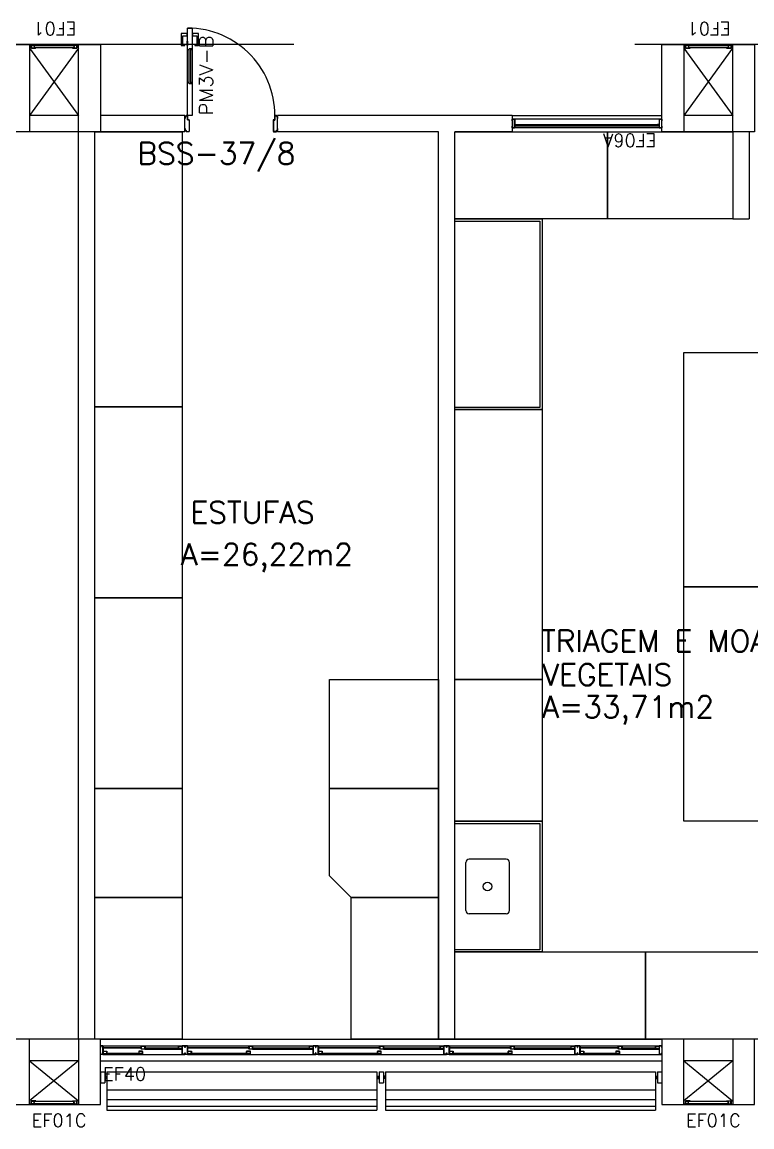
# Model space of a CAD drawing. Header units: millimetres. Extents: x 2046 to 2564, y 885 to 1120.
# Drawn here: x 2332.19 to 2338.89, y 921.45 to 931.58 of the extents above; entities that cross this region are included whole.
import ezdxf

# ---------------------------------------------------------------- set-up
doc = ezdxf.new("R2010")
doc.units = ezdxf.units.MM
doc.header["$LTSCALE"] = 10
doc.linetypes.add('HIDDEN', pattern=[0.375, 0.25, -0.125])
for name, color, linetype in [('AR-ALV', 2, 'Continuous'), ('AR-BANCADAS', 1, 'Continuous'), ('AR-BRISES', 2, 'Continuous'), ('AR-ESQ', 1, 'Continuous'), ('AR-ESTC', 3, 'Continuous'), ('AR-PEITORIL', 1, 'Continuous'), ('AR-PORTA', 1, 'Continuous'), ('AR-PROJ', 1, 'HIDDEN'), ('AR-SHAFT', 1, 'Continuous'), ('BC- VISTA', 1, 'Continuous'), ('BC-CUBA', 1, 'Continuous'), ('BR-LINHAS', 1, 'Continuous'), ('BR-MONTANTE', 242, 'Continuous'), ('BR-PAINEL', 1, 'Continuous'), ('BR-SUPORTE', 1, 'Continuous'), ('coz1', 1, 'Continuous'), ('DT-ESQ-CHAPA DOBRADA-V', 2, 'Continuous'), ('DT-ESQ-MARCO-V', 1, 'Continuous'), ('DT-ESQ-PERFIL CADEIRA-C', 2, 'Continuous'), ('DT-ESQ-PERFIL CADEIRA-V', 1, 'Continuous'), ('DT-ESQ-PERFIL U-C', 2, 'Continuous'), ('DT-ESQ-PERFIL U-V', 1, 'Continuous'), ('DT-ESQ-VENEZIANA-C', 1, 'Continuous'), ('DT-ESQ-VENEZIANA-V', 1, 'Continuous'), ('DT-ESQ-VIDRO-C', 2, 'Continuous'), ('DT-TXTESQ', 2, 'Continuous'), ('DT-TXTMOD', 1, 'Continuous'), ('ENDEREÇO', 2, 'Continuous'), ('maçaneta', 1, 'Continuous'), ('mov', 1, 'Continuous'), ('PM-PERFIL U-C', 2, 'Continuous'), ('PM-TXT', 2, 'Continuous'), ('PM-VIDRO', 2, 'Continuous'), ('pm1', 2, 'Continuous'), ('pm2', 1, 'Continuous'), ('TEXTO', 2, 'Continuous'), ('Área', 2, 'Continuous')]:
    doc.layers.add(name, color=color, linetype=linetype)
doc.styles.add('S10', font='simplex.shx', dxfattribs={"height": 0.1})
doc.styles.add('S12', font='simplex.shx', dxfattribs={"width": 1.1, "height": 0.12})
doc.styles.add('UNB-100', font='simplex.shx', dxfattribs={"height": 0.2})
doc.styles.add('UNB1-100', font='simplex.shx', dxfattribs={"height": 0.2})

# ---------------------------------------------------------------- blocks, each defined once
blk = doc.blocks.new('EF40-P')
at = {"layer": 'DT-ESQ-CHAPA DOBRADA-V', "ltscale": 0.1}
for p, q in [((0.025, -0.077), (0.374, -0.077)), ((0.025, -0.08), (0.374, -0.08)), ((0.8, -0.077), (1.361, -0.077)), ((0.8, -0.08), (1.361, -0.08)), ((2, -0.077), (2.561, -0.077)), ((2, -0.08), (2.561, -0.08)), ((3.2, -0.077), (3.761, -0.077)), ((3.2, -0.08), (3.761, -0.08)), ((4.4, -0.077), (4.749, -0.077)), ((4.4, -0.08), (4.749, -0.08))]:
    blk.add_line(p, q, dxfattribs=at)
at = {"layer": 'DT-ESQ-PERFIL CADEIRA-C', "ltscale": 0.1}
for p, q in [((0.376, -0.088), (0.422, -0.088)), ((0.75, -0.088), (0.702, -0.088)), ((1.363, -0.088), (1.41, -0.088)), ((1.95, -0.088), (1.901, -0.088)), ((2.563, -0.088), (2.61, -0.088)), ((3.15, -0.088), (3.101, -0.088)), ((3.763, -0.088), (3.81, -0.088)), ((4.35, -0.088), (4.301, -0.088)), ((4.751, -0.088), (4.797, -0.088)), ((5.125, -0.088), (5.076, -0.088)), ((0.025, -0.134), (0.073, -0.134)), ((0.385, -0.134), (0.339, -0.134)), ((0.8, -0.134), (0.848, -0.134)), ((1.373, -0.134), (1.326, -0.134)), ((2, -0.134), (2.048, -0.134)), ((2.573, -0.134), (2.526, -0.134)), ((3.2, -0.134), (3.248, -0.134)), ((3.773, -0.134), (3.726, -0.134)), ((4.4, -0.134), (4.448, -0.134)), ((4.76, -0.134), (4.714, -0.134))]:
    blk.add_line(p, q, dxfattribs=at)
for points in [[(0.422, -0.087, -1), (0.422, -0.09), (0.376, -0.09, -0.414214), (0.374, -0.088), (0.374, -0.067, -0.414214), (0.376, -0.065), (0.407, -0.065, -0.414214), (0.409, -0.067), (0.409, -0.087)], [(0.409, -0.088, -0.198913), (0.408, -0.088, -0.198913), (0.407, -0.087), (0.407, -0.067, 0.414214), (0.407, -0.067), (0.376, -0.067, 0.414214), (0.375, -0.067), (0.375, -0.088, 0.414214), (0.376, -0.088)], [(0.702, -0.09), (0.75, -0.09), (0.75, -0.088), (0.715, -0.088, 0.198912), (0.716, -0.088, 0.198913), (0.716, -0.087), (0.716, -0.067, -0.414214), (0.717, -0.067), (0.75, -0.067), (0.75, -0.065), (0.716, -0.065, 0.414214), (0.715, -0.067), (0.715, -0.078), (0.715, -0.08), (0.715, -0.087), (0.702, -0.087, 1)], [(1.41, -0.087, -1), (1.41, -0.09), (1.363, -0.09, -0.414214), (1.361, -0.088), (1.361, -0.067, -0.414214), (1.363, -0.065), (1.395, -0.065, -0.414214), (1.396, -0.067), (1.396, -0.087)], [(1.396, -0.088, -0.198913), (1.395, -0.088, -0.198913), (1.395, -0.087), (1.395, -0.067, 0.414214), (1.394, -0.067), (1.363, -0.067, 0.414214), (1.363, -0.067), (1.363, -0.088, 0.414214), (1.363, -0.088)], [(1.901, -0.09), (1.95, -0.09), (1.95, -0.088), (1.915, -0.088, 0.198912), (1.916, -0.088, 0.198913), (1.916, -0.087), (1.916, -0.067, -0.414214), (1.917, -0.067), (1.95, -0.067), (1.95, -0.065), (1.916, -0.065, 0.414214), (1.915, -0.067), (1.915, -0.078), (1.915, -0.08), (1.915, -0.087), (1.901, -0.087, 1)], [(2.61, -0.087, -1), (2.61, -0.09), (2.563, -0.09, -0.414214), (2.561, -0.088), (2.561, -0.067, -0.414214), (2.563, -0.065), (2.595, -0.065, -0.414214), (2.596, -0.067), (2.596, -0.087)], [(2.596, -0.088, -0.198913), (2.595, -0.088, -0.198913), (2.595, -0.087), (2.595, -0.067, 0.414214), (2.594, -0.067), (2.563, -0.067, 0.414214), (2.563, -0.067), (2.563, -0.088, 0.414214), (2.563, -0.088)], [(3.101, -0.09), (3.15, -0.09), (3.15, -0.088), (3.115, -0.088, 0.198912), (3.116, -0.088, 0.198913), (3.116, -0.087), (3.116, -0.067, -0.414214), (3.117, -0.067), (3.15, -0.067), (3.15, -0.065), (3.116, -0.065, 0.414214), (3.115, -0.067), (3.115, -0.078), (3.115, -0.08), (3.115, -0.087), (3.101, -0.087, 1)], [(3.81, -0.087, -1), (3.81, -0.09), (3.763, -0.09, -0.414214), (3.761, -0.088), (3.761, -0.067, -0.414214), (3.763, -0.065), (3.795, -0.065, -0.414214), (3.796, -0.067), (3.796, -0.087)], [(3.796, -0.088, -0.198913), (3.795, -0.088, -0.198913), (3.795, -0.087), (3.795, -0.067, 0.414214), (3.794, -0.067), (3.763, -0.067, 0.414214), (3.763, -0.067), (3.763, -0.088, 0.414214), (3.763, -0.088)], [(4.301, -0.09), (4.35, -0.09), (4.35, -0.088), (4.315, -0.088, 0.198912), (4.316, -0.088, 0.198913), (4.316, -0.087), (4.316, -0.067, -0.414214), (4.317, -0.067), (4.35, -0.067), (4.35, -0.065), (4.316, -0.065, 0.414214), (4.315, -0.067), (4.315, -0.078), (4.315, -0.08), (4.315, -0.087), (4.301, -0.087, 1)], [(4.797, -0.087, -1), (4.797, -0.09), (4.751, -0.09, -0.414214), (4.749, -0.088), (4.749, -0.067, -0.414214), (4.751, -0.065), (4.782, -0.065, -0.414214), (4.784, -0.067), (4.784, -0.087)], [(4.784, -0.088, -0.198913), (4.783, -0.088, -0.198913), (4.782, -0.087), (4.782, -0.067, 0.414214), (4.782, -0.067), (4.751, -0.067, 0.414214), (4.75, -0.067), (4.75, -0.088, 0.414214), (4.751, -0.088)], [(5.076, -0.09), (5.125, -0.09), (5.125, -0.088), (5.09, -0.088, 0.198912), (5.091, -0.088, 0.198913), (5.091, -0.087), (5.091, -0.067, -0.414214), (5.092, -0.067), (5.125, -0.067), (5.125, -0.065), (5.091, -0.065, 0.414214), (5.09, -0.067), (5.09, -0.078), (5.09, -0.08), (5.09, -0.087), (5.076, -0.087, 1)], [(0.073, -0.135), (0.025, -0.135), (0.025, -0.134), (0.06, -0.134, -0.198912), (0.059, -0.133, -0.198913), (0.058, -0.132), (0.058, -0.112, 0.414214), (0.058, -0.112), (0.025, -0.112), (0.025, -0.11), (0.058, -0.11, -0.414214), (0.06, -0.112), (0.06, -0.124), (0.06, -0.125), (0.06, -0.132), (0.073, -0.132, -1)], [(0.339, -0.132, 1), (0.339, -0.135), (0.385, -0.135, 0.414214), (0.387, -0.133), (0.387, -0.112, 0.414214), (0.385, -0.11), (0.354, -0.11, 0.414214), (0.352, -0.112), (0.352, -0.132)], [(0.352, -0.134, 0.198913), (0.354, -0.133, 0.198913), (0.354, -0.132), (0.354, -0.112, -0.414214), (0.354, -0.112), (0.385, -0.112, -0.414214), (0.386, -0.112), (0.386, -0.133, -0.414214), (0.385, -0.134)], [(0.848, -0.135), (0.8, -0.135), (0.8, -0.134), (0.835, -0.134, -0.198912), (0.834, -0.133, -0.198913), (0.833, -0.132), (0.833, -0.112, 0.414214), (0.833, -0.112), (0.8, -0.112), (0.8, -0.11), (0.833, -0.11, -0.414214), (0.835, -0.112), (0.835, -0.124), (0.835, -0.125), (0.835, -0.132), (0.848, -0.132, -1)], [(1.326, -0.132, 1), (1.326, -0.135), (1.373, -0.135, 0.414214), (1.375, -0.133), (1.375, -0.112, 0.414214), (1.373, -0.11), (1.341, -0.11, 0.414214), (1.34, -0.112), (1.34, -0.132)], [(1.34, -0.134, 0.198913), (1.341, -0.133, 0.198913), (1.341, -0.132), (1.341, -0.112, -0.414214), (1.342, -0.112), (1.373, -0.112, -0.414214), (1.373, -0.112), (1.373, -0.133, -0.414214), (1.373, -0.134)], [(2.048, -0.135), (2, -0.135), (2, -0.134), (2.035, -0.134, -0.198912), (2.034, -0.133, -0.198913), (2.033, -0.132), (2.033, -0.112, 0.414214), (2.033, -0.112), (2, -0.112), (2, -0.11), (2.033, -0.11, -0.414214), (2.035, -0.112), (2.035, -0.124), (2.035, -0.125), (2.035, -0.132), (2.048, -0.132, -1)], [(2.526, -0.132, 1), (2.526, -0.135), (2.573, -0.135, 0.414214), (2.575, -0.133), (2.575, -0.112, 0.414214), (2.573, -0.11), (2.541, -0.11, 0.414214), (2.54, -0.112), (2.54, -0.132)], [(2.54, -0.134, 0.198913), (2.541, -0.133, 0.198913), (2.541, -0.132), (2.541, -0.112, -0.414214), (2.542, -0.112), (2.573, -0.112, -0.414214), (2.573, -0.112), (2.573, -0.133, -0.414214), (2.573, -0.134)], [(3.248, -0.135), (3.2, -0.135), (3.2, -0.134), (3.235, -0.134, -0.198912), (3.234, -0.133, -0.198913), (3.233, -0.132), (3.233, -0.112, 0.414214), (3.233, -0.112), (3.2, -0.112), (3.2, -0.11), (3.233, -0.11, -0.414214), (3.235, -0.112), (3.235, -0.124), (3.235, -0.125), (3.235, -0.132), (3.248, -0.132, -1)], [(3.726, -0.132, 1), (3.726, -0.135), (3.773, -0.135, 0.414214), (3.775, -0.133), (3.775, -0.112, 0.414214), (3.773, -0.11), (3.741, -0.11, 0.414214), (3.74, -0.112), (3.74, -0.132)], [(3.74, -0.134, 0.198913), (3.741, -0.133, 0.198913), (3.741, -0.132), (3.741, -0.112, -0.414214), (3.742, -0.112), (3.773, -0.112, -0.414214), (3.773, -0.112), (3.773, -0.133, -0.414214), (3.773, -0.134)], [(4.448, -0.135), (4.4, -0.135), (4.4, -0.134), (4.435, -0.134, -0.198912), (4.434, -0.133, -0.198913), (4.433, -0.132), (4.433, -0.112, 0.414214), (4.433, -0.112), (4.4, -0.112), (4.4, -0.11), (4.433, -0.11, -0.414214), (4.435, -0.112), (4.435, -0.124), (4.435, -0.125), (4.435, -0.132), (4.448, -0.132, -1)], [(4.714, -0.132, 1), (4.714, -0.135), (4.76, -0.135, 0.414214), (4.762, -0.133), (4.762, -0.112, 0.414214), (4.76, -0.11), (4.729, -0.11, 0.414214), (4.727, -0.112), (4.727, -0.132)], [(4.727, -0.134, 0.198913), (4.729, -0.133, 0.198913), (4.729, -0.132), (4.729, -0.112, -0.414214), (4.729, -0.112), (4.76, -0.112, -0.414214), (4.761, -0.112), (4.761, -0.133, -0.414214), (4.76, -0.134)]]:
    blk.add_lwpolyline(points, format="xyb", close=True, dxfattribs=at)
at = {"layer": 'DT-ESQ-PERFIL CADEIRA-V', "ltscale": 0.1}
for p, q in [((0.407, -0.09), (0.702, -0.09)), ((1.395, -0.09), (1.901, -0.09)), ((2.595, -0.09), (3.101, -0.09)), ((3.795, -0.09), (4.301, -0.09)), ((4.782, -0.09), (5.076, -0.09)), ((0.073, -0.135), (0.339, -0.135)), ((0.848, -0.135), (1.326, -0.135)), ((2.048, -0.135), (2.526, -0.135)), ((3.248, -0.135), (3.726, -0.135)), ((4.448, -0.135), (4.714, -0.135))]:
    blk.add_line(p, q, dxfattribs=at)
at = {"layer": 'DT-ESQ-PERFIL U-C', "ltscale": 0.1}
for points in [[(0, -0.061, -0.414214), (0.001, -0.06), (0.023, -0.06, -0.414214), (0.025, -0.061), (0.025, -0.138, -0.414214), (0.023, -0.14), (0.001, -0.14, -0.414214), (0, -0.138), (0, -0.125), (0.001, -0.125), (0.001, -0.138, 0.414214), (0.002, -0.138), (0.023, -0.138, 0.414214), (0.023, -0.138), (0.023, -0.062, 0.414214), (0.023, -0.061), (0.002, -0.061, 0.414214), (0.001, -0.062), (0.001, -0.075), (0, -0.075)], [(0.775, -0.061, 0.414214), (0.773, -0.06), (0.751, -0.06, 0.414214), (0.75, -0.061), (0.75, -0.138, 0.414214), (0.751, -0.14), (0.773, -0.14, 0.414214), (0.775, -0.138), (0.775, -0.125), (0.773, -0.125), (0.773, -0.138, -0.414214), (0.773, -0.138), (0.752, -0.138, -0.414214), (0.751, -0.138), (0.751, -0.062, -0.414214), (0.752, -0.061), (0.773, -0.061, -0.414214), (0.773, -0.062), (0.773, -0.075), (0.775, -0.075)], [(0.775, -0.061, -0.414214), (0.776, -0.06), (0.798, -0.06, -0.414214), (0.8, -0.061), (0.8, -0.138, -0.414214), (0.798, -0.14), (0.776, -0.14, -0.414214), (0.775, -0.138), (0.775, -0.125), (0.776, -0.125), (0.776, -0.138, 0.414214), (0.777, -0.138), (0.798, -0.138, 0.414214), (0.798, -0.138), (0.798, -0.062, 0.414214), (0.798, -0.061), (0.777, -0.061, 0.414214), (0.776, -0.062), (0.776, -0.075), (0.775, -0.075)], [(1.975, -0.061, 0.414214), (1.973, -0.06), (1.951, -0.06, 0.414214), (1.95, -0.061), (1.95, -0.138, 0.414214), (1.951, -0.14), (1.973, -0.14, 0.414214), (1.975, -0.138), (1.975, -0.125), (1.973, -0.125), (1.973, -0.138, -0.414214), (1.973, -0.138), (1.952, -0.138, -0.414214), (1.951, -0.138), (1.951, -0.062, -0.414214), (1.952, -0.061), (1.973, -0.061, -0.414214), (1.973, -0.062), (1.973, -0.075), (1.975, -0.075)], [(1.975, -0.061, -0.414214), (1.976, -0.06), (1.998, -0.06, -0.414214), (2, -0.061), (2, -0.138, -0.414214), (1.998, -0.14), (1.976, -0.14, -0.414214), (1.975, -0.138), (1.975, -0.125), (1.976, -0.125), (1.976, -0.138, 0.414214), (1.977, -0.138), (1.998, -0.138, 0.414214), (1.998, -0.138), (1.998, -0.062, 0.414214), (1.998, -0.061), (1.977, -0.061, 0.414214), (1.976, -0.062), (1.976, -0.075), (1.975, -0.075)], [(3.175, -0.061, 0.414214), (3.173, -0.06), (3.151, -0.06, 0.414214), (3.15, -0.061), (3.15, -0.138, 0.414214), (3.151, -0.14), (3.173, -0.14, 0.414214), (3.175, -0.138), (3.175, -0.125), (3.173, -0.125), (3.173, -0.138, -0.414214), (3.173, -0.138), (3.152, -0.138, -0.414214), (3.151, -0.138), (3.151, -0.062, -0.414214), (3.152, -0.061), (3.173, -0.061, -0.414214), (3.173, -0.062), (3.173, -0.075), (3.175, -0.075)], [(3.175, -0.061, -0.414214), (3.176, -0.06), (3.198, -0.06, -0.414214), (3.2, -0.061), (3.2, -0.138, -0.414214), (3.198, -0.14), (3.176, -0.14, -0.414214), (3.175, -0.138), (3.175, -0.125), (3.176, -0.125), (3.176, -0.138, 0.414214), (3.177, -0.138), (3.198, -0.138, 0.414214), (3.198, -0.138), (3.198, -0.062, 0.414214), (3.198, -0.061), (3.177, -0.061, 0.414214), (3.176, -0.062), (3.176, -0.075), (3.175, -0.075)], [(4.375, -0.061, 0.414214), (4.373, -0.06), (4.351, -0.06, 0.414214), (4.35, -0.061), (4.35, -0.138, 0.414214), (4.351, -0.14), (4.373, -0.14, 0.414214), (4.375, -0.138), (4.375, -0.125), (4.373, -0.125), (4.373, -0.138, -0.414214), (4.373, -0.138), (4.352, -0.138, -0.414214), (4.351, -0.138), (4.351, -0.062, -0.414214), (4.352, -0.061), (4.373, -0.061, -0.414214), (4.373, -0.062), (4.373, -0.075), (4.375, -0.075)], [(4.375, -0.061, -0.414214), (4.376, -0.06), (4.398, -0.06, -0.414214), (4.4, -0.061), (4.4, -0.138, -0.414214), (4.398, -0.14), (4.376, -0.14, -0.414214), (4.375, -0.138), (4.375, -0.125), (4.376, -0.125), (4.376, -0.138, 0.414214), (4.377, -0.138), (4.398, -0.138, 0.414214), (4.398, -0.138), (4.398, -0.062, 0.414214), (4.398, -0.061), (4.377, -0.061, 0.414214), (4.376, -0.062), (4.376, -0.075), (4.375, -0.075)], [(5.15, -0.061, 0.414214), (5.148, -0.06), (5.126, -0.06, 0.414214), (5.125, -0.061), (5.125, -0.138, 0.414214), (5.126, -0.14), (5.148, -0.14, 0.414214), (5.15, -0.138), (5.15, -0.125), (5.148, -0.125), (5.148, -0.138, -0.414214), (5.148, -0.138), (5.127, -0.138, -0.414214), (5.126, -0.138), (5.126, -0.062, -0.414214), (5.127, -0.061), (5.148, -0.061, -0.414214), (5.148, -0.062), (5.148, -0.075), (5.15, -0.075)]]:
    blk.add_lwpolyline(points, format="xyb", close=True, dxfattribs=at)
at = {"layer": 'DT-ESQ-PERFIL U-V', "ltscale": 0.1}
for p, q in [((0.023, -0.06), (0.751, -0.06)), ((0.798, -0.06), (1.951, -0.06)), ((1.998, -0.06), (3.151, -0.06)), ((3.198, -0.06), (4.351, -0.06)), ((4.398, -0.06), (5.126, -0.06)), ((0.023, -0.14), (0.751, -0.14)), ((0.798, -0.14), (1.951, -0.14)), ((1.998, -0.14), (3.151, -0.14)), ((3.198, -0.14), (4.351, -0.14)), ((4.398, -0.14), (5.126, -0.14))]:
    blk.add_line(p, q, dxfattribs=at)
at = {"layer": 'DT-ESQ-VIDRO-C', "ltscale": 0.1}
for points in [[(0.712, -0.085), (0.712, -0.082), (0.411, -0.082), (0.411, -0.085)], [(1.912, -0.085), (1.912, -0.082), (1.399, -0.082), (1.399, -0.085)], [(3.112, -0.085), (3.112, -0.082), (2.599, -0.082), (2.599, -0.085)], [(4.312, -0.085), (4.312, -0.082), (3.799, -0.082), (3.799, -0.085)], [(5.087, -0.085), (5.087, -0.082), (4.786, -0.082), (4.786, -0.085)], [(0.063, -0.13), (0.063, -0.127), (0.349, -0.127), (0.349, -0.13)], [(0.838, -0.13), (0.838, -0.127), (1.337, -0.127), (1.337, -0.13)], [(2.038, -0.13), (2.038, -0.127), (2.537, -0.127), (2.537, -0.13)], [(3.238, -0.13), (3.238, -0.127), (3.737, -0.127), (3.737, -0.13)], [(4.438, -0.13), (4.438, -0.127), (4.724, -0.127), (4.724, -0.13)]]:
    blk.add_lwpolyline(points, close=True, dxfattribs=at)
at = {"layer": 'DT-TXTESQ', "ltscale": 0.1, "style": 'S12'}
blk.add_text('EF40', height=0.12, dxfattribs=at).set_placement((0.023, -0.38))
at = {"layer": 'DT-TXTMOD', "ltscale": 0.1, "style": 'S10', "flags": 3}
for tag, p in [('M01', (0.025, -0.28)), ('M02', (0.325, -0.28)), ('M03', (0.627, -0.28)), ('M04', (0.929, -0.28)), ('M05', (1.231, -0.28)), ('M06', (1.532, -0.28)), ('M07', (1.834, -0.28)), ('M08', (2.136, -0.28)), ('M09', (2.438, -0.28)), ('M10', (2.739, -0.28)), ('M11', (3.041, -0.28)), ('M12', (3.343, -0.28)), ('M13', (3.645, -0.28)), ('M14', (3.946, -0.28)), ('M15', (4.248, -0.28)), ('M16', (4.55, -0.28)), ('M17', (4.852, -0.28))]:
    blk.add_attdef(tag, p, '', height=0.1, dxfattribs=at)
blk = doc.blocks.new('EF01-P')
at = {"layer": 'DT-ESQ-PERFIL CADEIRA-C', "ltscale": 0.1}
for points in [[(0.01, 0.002), (0.01, 0.003), (0.002, 0.003, 1), (0.002, 0), (0.015, 0, 0.414214), (0.016, 0.002), (0.016, 0.033), (0.043, 0.033)], [(0.043, 0.006), (0.018, 0.006), (0.018, 0.016), (0.016, 0.016), (0.016, 0.006, 0.414214), (0.018, 0.005), (0.043, 0.005), (0.056, 0.005, 1), (0.056, 0.008), (0.043, 0.008), (0.043, 0.02), (0.043, 0.032), (0.056, 0.032, 1), (0.056, 0.035), (0.043, 0.035), (0.016, 0.035, 0.414214), (0.015, 0.033), (0.015, 0.002), (0.002, 0.002)], [(0.041, 0.02), (0.041, 0.032, -0.414214), (0.043, 0.033), (0.056, 0.033)], [(0.041, 0.02), (0.041, 0.008, 0.414214), (0.043, 0.006), (0.056, 0.006)], [(0.407, 0.006), (0.432, 0.006), (0.432, 0.016), (0.433, 0.016), (0.433, 0.006, -0.414214), (0.432, 0.005), (0.407, 0.005), (0.394, 0.005, -1), (0.394, 0.008), (0.407, 0.008), (0.407, 0.02), (0.407, 0.032), (0.394, 0.032, -1), (0.394, 0.035), (0.407, 0.035), (0.433, 0.035, -0.414214), (0.435, 0.033), (0.435, 0.002), (0.448, 0.002)], [(0.408, 0.02), (0.408, 0.032, 0.414214), (0.407, 0.033), (0.394, 0.033)], [(0.408, 0.02), (0.408, 0.008, -0.414214), (0.407, 0.006), (0.394, 0.006)], [(0.44, 0.002), (0.44, 0.003), (0.448, 0.003, -1), (0.448, 0), (0.435, 0, -0.414214), (0.433, 0.002), (0.433, 0.033), (0.407, 0.033)]]:
    blk.add_lwpolyline(points, format="xyb", dxfattribs=at)
at = {"layer": 'DT-ESQ-PERFIL CADEIRA-V', "ltscale": 0.1}
blk.add_line((0.015, 0), (0.435, 0), dxfattribs=at)
at = {"layer": 'DT-ESQ-VENEZIANA-C', "ltscale": 0.1}
for p, q in [((0.043, 0.011), (0.407, 0.011)), ((0.043, 0.009), (0.407, 0.009))]:
    blk.add_line(p, q, dxfattribs=at)
at = {"layer": 'DT-ESQ-VENEZIANA-V', "ltscale": 0.1}
blk.add_line((0.043, 0.031), (0.407, 0.031), dxfattribs=at)
at = {"layer": 'DT-TXTESQ', "ltscale": 0.1, "style": 'S12'}
blk.add_text('EF01', height=0.12, dxfattribs=at).set_placement((0.019, -0.205))
at = {"layer": 'DT-TXTMOD', "ltscale": 0.1, "style": 'S10', "flags": 3}
blk.add_attdef('EF01', (0.021, -0.14), '', height=0.1, dxfattribs=at)
blk = doc.blocks.new('BR-MODULO1')
at = {"layer": 'BR-LINHAS'}
for p, q in [((0.06, -0.265), (2.535, -0.265)), ((2.615, -0.265), (5.09, -0.265)), ((0.06, -0.352), (2.535, -0.352)), ((2.615, -0.352), (5.09, -0.352)), ((0.06, -0.415), (2.535, -0.415)), ((2.615, -0.415), (5.09, -0.415))]:
    blk.add_line(p, q, dxfattribs=at)
at = {"layer": 'BR-MONTANTE'}
for p, q in [((0, -0.1), (0, -0.2)), ((0, -0.1), (0.04, -0.1)), ((0.04, -0.1), (0.04, -0.2)), ((2.555, -0.1), (2.595, -0.1)), ((2.555, -0.1), (2.555, -0.2)), ((2.595, -0.1), (2.595, -0.2)), ((5.11, -0.1), (5.11, -0.2)), ((5.11, -0.1), (5.15, -0.1)), ((5.15, -0.1), (5.15, -0.2)), ((0, -0.2), (0.04, -0.2)), ((2.555, -0.2), (2.595, -0.2)), ((5.11, -0.2), (5.15, -0.2))]:
    blk.add_line(p, q, dxfattribs=at)
at = {"layer": 'BR-PAINEL'}
for p, q in [((0.06, -0.1), (2.535, -0.1)), ((0.06, -0.1), (0.06, -0.45)), ((2.535, -0.1), (2.535, -0.45)), ((2.615, -0.1), (2.615, -0.45)), ((2.615, -0.1), (5.09, -0.1)), ((5.09, -0.1), (5.09, -0.45)), ((0.06, -0.45), (2.535, -0.45)), ((2.615, -0.45), (5.09, -0.45))]:
    blk.add_line(p, q, dxfattribs=at)
at = {"layer": 'BR-SUPORTE'}
for p, q in [((0.04, -0.14), (0.06, -0.14)), ((0.04, -0.16), (0.06, -0.16)), ((0.05, -0.14), (0.05, -0.16)), ((2.535, -0.14), (2.555, -0.14)), ((2.535, -0.16), (2.555, -0.16)), ((2.545, -0.14), (2.545, -0.16)), ((2.615, -0.14), (2.595, -0.14)), ((2.615, -0.16), (2.595, -0.16)), ((2.605, -0.14), (2.605, -0.16)), ((5.09, -0.14), (5.11, -0.14)), ((5.09, -0.16), (5.11, -0.16)), ((5.1, -0.14), (5.1, -0.16))]:
    blk.add_line(p, q, dxfattribs=at)
blk = doc.blocks.new('EF06A-P')
at = {"layer": 'DT-ESQ-CHAPA DOBRADA-V', "ltscale": 0.1}
blk.add_line((1.335, -0.067), (0.04, -0.067), dxfattribs=at)
at = {"layer": 'DT-ESQ-MARCO-V', "ltscale": 0.1}
for p, q in [((0.0235, -0.035), (1.3515, -0.035)), ((0.0235, -0.115), (1.3515, -0.115))]:
    blk.add_line(p, q, dxfattribs=at)
at = {"layer": 'DT-ESQ-PERFIL U-C', "ltscale": 0.1}
for points in [[(0.025, -0.0655), (0.025, -0.0655, 0.4142136), (0.0235, -0.067), (0.0235, -0.1135), (0.0015, -0.1135), (0.0015, -0.1), (0, -0.1), (0, -0.1135, 0.4142136), (0.0015, -0.115), (0.0235, -0.115, 0.4142136), (0.025, -0.1135), (0.025, -0.067), (0.04, -0.067, 1), (0.04, -0.064), (0.025, -0.064), (0.025, -0.0365, 0.4142136), (0.0235, -0.035), (0.0015, -0.035, 0.4142136), (0, -0.0365), (0, -0.05), (0.0015, -0.05), (0.0015, -0.0365), (0.0235, -0.0365), (0.0235, -0.064, 0.4142136), (0.025, -0.0655), (0.04, -0.0655)], [(1.35, -0.0655), (1.35, -0.0655, -0.4142136), (1.3515, -0.067), (1.3515, -0.1135), (1.3735, -0.1135), (1.3735, -0.1), (1.375, -0.1), (1.375, -0.1135, -0.4142136), (1.3735, -0.115), (1.3515, -0.115, -0.4142136), (1.35, -0.1135), (1.35, -0.067), (1.335, -0.067, -1), (1.335, -0.064), (1.35, -0.064), (1.35, -0.0365, -0.4142136), (1.3515, -0.035), (1.3735, -0.035, -0.4142136), (1.375, -0.0365), (1.375, -0.05), (1.3735, -0.05), (1.3735, -0.0365), (1.3515, -0.0365), (1.3515, -0.064, -0.4142136), (1.35, -0.0655), (1.335, -0.0655)]]:
    blk.add_lwpolyline(points, format="xyb", dxfattribs=at)
at = {"layer": 'DT-ESQ-VIDRO-C', "ltscale": 0.1}
blk.add_lwpolyline([(0.027, -0.062), (0.027, -0.052), (1.348, -0.052), (1.348, -0.062)], close=True, dxfattribs=at)
at = {"layer": 'DT-TXTESQ', "ltscale": 0.1, "style": 'S12'}
blk.add_text('EF06A', height=0.12, dxfattribs=at).set_placement((0.05, 0.02))
at = {"layer": 'DT-TXTMOD', "ltscale": 0.1, "style": 'S10', "flags": 3}
blk.add_attdef('EF06A', (0.05, 0), '', height=0.1, dxfattribs=at)
blk = doc.blocks.new('PM3V-B')
at = {"layer": 'maçaneta'}
for points in [[(0.02, 0.9), (-0.035, 0.9), (-0.035, 0.79), (0, 0.79), (0, 0.8), (-0.02, 0.8), (-0.02, 0.879, -0.414214), (-0.018, 0.88), (0.02, 0.88)], [(0.125, 0.9), (0.07, 0.9), (0.07, 0.88), (0.109, 0.88, -0.414214), (0.11, 0.879), (0.11, 0.8), (0.09, 0.8), (0.09, 0.79), (0.125, 0.79)]]:
    blk.add_lwpolyline(points, format="xyb", close=True, dxfattribs=at)
for points in [[(0.02, 0.79), (0.02, 0.83), (0.025, 0.83), (0.025, 0.79)], [(0.07, 0.79), (0.07, 0.83), (0.065, 0.83), (0.065, 0.79)]]:
    blk.add_lwpolyline(points, close=True, dxfattribs=at)
at = {"layer": 'mov'}
blk.add_arc((0.025, 0.15), 0.8, 356.8472, 90, dxfattribs=at)
at = {"layer": 'PM-PERFIL U-C'}
for p, q in [((0, 0.12), (0, 0.139)), ((0.002, 0.12), (0, 0.12)), ((0.002, 0.14), (0.01, 0.14)), ((0.002, 0.138), (0.002, 0.12)), ((0.011, 0.138), (0.002, 0.138)), ((0.01, 0.14), (0.01, 0.149)), ((0.012, 0.15), (0.024, 0.15)), ((0.012, 0.148), (0.012, 0.14)), ((0.023, 0.148), (0.012, 0.148)), ((0.023, 0.109), (0.023, 0.148)), ((0.025, 0.15), (0.025, 0.109)), ((0.025, 0.149), (0.025, 0.109)), ((0.025, 0.109), (0.035, 0.109)), ((0.038, 0.109), (0.025, 0.109)), ((0.038, 0.107), (0.025, 0.107)), ((0.038, 0.107), (0.038, 0.002)), ((0.04, 0.108), (0.04, 0.002)), ((0.81, 0.108), (0.81, 0.002)), ((0.812, 0.109), (0.825, 0.109)), ((0.812, 0.107), (0.826, 0.107)), ((0.812, 0.107), (0.812, 0.002)), ((0.825, 0.109), (0.815, 0.109)), ((0.825, 0.149), (0.825, 0.109)), ((0.839, 0.15), (0.827, 0.15)), ((0.827, 0.148), (0.838, 0.148)), ((0.827, 0.109), (0.827, 0.148)), ((0.838, 0.148), (0.838, 0.14)), ((0.84, 0.14), (0.84, 0.149)), ((0.849, 0.14), (0.84, 0.14)), ((0.84, 0.138), (0.848, 0.138)), ((0.848, 0.138), (0.848, 0.12)), ((0.848, 0.12), (0.85, 0.12)), ((0.85, 0.12), (0.85, 0.139)), ((0, 0.03), (0.002, 0.03)), ((0, 0.012), (0, 0.03)), ((0.002, 0.03), (0.002, 0.012)), ((0.002, 0.012), (0.011, 0.012)), ((0.01, 0.01), (0.002, 0.01)), ((0.01, 0.002), (0.01, 0.01)), ((0.012, 0.011), (0.012, 0.002)), ((0.012, 0.002), (0.038, 0.002)), ((0.038, 0), (0.012, 0)), ((0.838, 0.002), (0.812, 0.002)), ((0.812, 0), (0.839, 0)), ((0.815, 0), (0.84, 0)), ((0.838, 0.011), (0.838, 0.002)), ((0.848, 0.012), (0.84, 0.012)), ((0.84, 0.01), (0.85, 0.01)), ((0.84, 0), (0.84, 0.01)), ((0.84, 0.002), (0.84, 0.01)), ((0.84, 0.01), (0.849, 0.01)), ((0.85, 0.03), (0.848, 0.03)), ((0.848, 0.03), (0.848, 0.012)), ((0.85, 0.012), (0.85, 0.03))]:
    blk.add_line(p, q, dxfattribs=at)
for centre, start, end in [((0.002, 0.139), 90, 180), ((0.012, 0.149), 90, 180), ((0.011, 0.14), 270, 0), ((0.025, 0.109), 180, 270), ((0.024, 0.149), 360, 90), ((0.038, 0.108), 0, 90), ((0.812, 0.108), 90, 180), ((0.827, 0.149), 90, 180), ((0.826, 0.109), 270, 0), ((0.84, 0.14), 180, 270), ((0.839, 0.149), 0, 90), ((0.849, 0.139), 0, 90), ((0.002, 0.012), 180, 270), ((0.012, 0.002), 180, 270), ((0.011, 0.011), 0, 90), ((0.038, 0.002), 269.9386, 0), ((0.812, 0.002), 180, 270.0614), ((0.84, 0.011), 90, 180), ((0.839, 0.002), 270, 0), ((0.849, 0.012), 270, 0)]:
    blk.add_arc(centre, 0.0015, start, end, dxfattribs=at)
at = {"layer": 'PM-VIDRO'}
for p, q in [((0.04, 0.45), (0.04, 0.75)), ((0.05, 0.75), (0.05, 0.45))]:
    blk.add_line(p, q, dxfattribs=at)
at = {"layer": 'pm1'}
for p, q in [((0.025, 0.95), (0.065, 0.95)), ((0.025, 0.75), (0.025, 0.95)), ((0.065, 0.95), (0.065, 0.76)), ((0.04, 0.75), (0.025, 0.75)), ((0.065, 0.76), (0.04, 0.76)), ((0.04, 0.75), (0.04, 0.76)), ((0.05, 0.76), (0.05, 0.75)), ((0.065, 0.75), (0.05, 0.75)), ((0.065, 0.76), (0.065, 0.75)), ((0.025, 0.15), (0.025, 0.45)), ((0.04, 0.45), (0.025, 0.45)), ((0.04, 0.44), (0.04, 0.45)), ((0.065, 0.44), (0.04, 0.44)), ((0.065, 0.45), (0.05, 0.45)), ((0.05, 0.45), (0.05, 0.44)), ((0.065, 0.45), (0.065, 0.44)), ((0.065, 0.44), (0.065, 0.15)), ((0.065, 0.15), (0.025, 0.15))]:
    blk.add_line(p, q, dxfattribs=at)
at = {"layer": 'pm2'}
for p, q in [((0.025, 0.45), (0.025, 0.75)), ((0.065, 0.75), (0.065, 0.45))]:
    blk.add_line(p, q, dxfattribs=at)
at = {"layer": 'PM-TXT', "style": 'S12', "width": 1.1}
blk.add_attdef('PM', (0.215, 0.021), '', height=0.12, rotation=90, dxfattribs=at)
blk = doc.blocks.new('EF01C-P')
at = {"layer": 'DT-ESQ-PERFIL CADEIRA-C', "ltscale": 0.1}
for points in [[(0.01, 0.002), (0.01, 0.003), (0.002, 0.003, 1), (0.002, 0), (0.015, 0, 0.414214), (0.016, 0.002), (0.016, 0.033), (0.043, 0.033)], [(0.043, 0.006), (0.018, 0.006), (0.018, 0.016), (0.016, 0.016), (0.016, 0.006, 0.414214), (0.018, 0.005), (0.043, 0.005), (0.056, 0.005, 1), (0.056, 0.008), (0.043, 0.008), (0.043, 0.02), (0.043, 0.032), (0.056, 0.032, 1), (0.056, 0.035), (0.043, 0.035), (0.016, 0.035, 0.414214), (0.015, 0.033), (0.015, 0.002), (0.002, 0.002)], [(0.041, 0.02), (0.041, 0.032, -0.414214), (0.043, 0.033), (0.056, 0.033)], [(0.041, 0.02), (0.041, 0.008, 0.414214), (0.043, 0.006), (0.056, 0.006)], [(0.407, 0.006), (0.432, 0.006), (0.432, 0.016), (0.433, 0.016), (0.433, 0.006, -0.414214), (0.432, 0.005), (0.407, 0.005), (0.394, 0.005, -1), (0.394, 0.008), (0.407, 0.008), (0.407, 0.02), (0.407, 0.032), (0.394, 0.032, -1), (0.394, 0.035), (0.407, 0.035), (0.433, 0.035, -0.414214), (0.435, 0.033), (0.435, 0.002), (0.448, 0.002)], [(0.409, 0.02), (0.409, 0.032, 0.414214), (0.407, 0.033), (0.394, 0.033)], [(0.409, 0.02), (0.409, 0.008, -0.414214), (0.407, 0.006), (0.394, 0.006)], [(0.44, 0.002), (0.44, 0.003), (0.448, 0.003, -1), (0.448, 0), (0.435, 0, -0.414214), (0.433, 0.002), (0.433, 0.033), (0.407, 0.033)]]:
    blk.add_lwpolyline(points, format="xyb", dxfattribs=at)
at = {"layer": 'DT-ESQ-PERFIL CADEIRA-V', "ltscale": 0.1}
blk.add_line((0.015, 0), (0.435, 0), dxfattribs=at)
at = {"layer": 'DT-ESQ-VENEZIANA-C', "ltscale": 0.1}
for p, q in [((0.043, 0.011), (0.407, 0.011)), ((0.043, 0.009), (0.407, 0.009))]:
    blk.add_line(p, q, dxfattribs=at)
at = {"layer": 'DT-ESQ-VENEZIANA-V', "ltscale": 0.1}
blk.add_line((0.043, 0.031), (0.407, 0.031), dxfattribs=at)
at = {"layer": 'DT-TXTESQ', "ltscale": 0.1, "style": 'S12'}
blk.add_text('EF01C', height=0.12, dxfattribs=at).set_placement((0.019, -0.205))
at = {"layer": 'DT-TXTMOD', "ltscale": 0.1, "style": 'S10', "flags": 3}
blk.add_attdef('EF01C', (0.021, -0.14), '', height=0.1, dxfattribs=at)
blk = doc.blocks.new('CUBAbnc-01P')
at = {"layer": 'coz1'}
for p, q in [((-0.22, -0.1005), (0.22, -0.1005)), ((-0.25, -0.4705), (-0.25, -0.1305)), ((0.25, -0.4705), (0.25, -0.1305)), ((-0.22, -0.5005), (0.22, -0.5005))]:
    blk.add_line(p, q, dxfattribs=at)
blk.add_circle((0, -0.3005), 0.04, dxfattribs=at)
for centre, start, end in [((-0.22, -0.1305), 90, 180), ((0.22, -0.1305), 0, 90), ((-0.22, -0.4705), 180, 270), ((0.22, -0.4705), 270, 0)]:
    blk.add_arc(centre, 0.03, start, end, dxfattribs=at)
blk = doc.blocks.new('BCP01')
at = {"layer": 'BC- VISTA'}
for p, q in [((0, -0.02), (0.78, -0.02)), ((0.78, -0.02), (0.78, -1.18)), ((0.78, -1.18), (0, -1.18))]:
    blk.add_line(p, q, dxfattribs=at)
blk.add_lwpolyline([(0.8, 0), (0.8, -1.2), (0, -1.2), (0, 0)], close=True, dxfattribs=at)
at = {"layer": 'BC-CUBA', "rotation": 90}
blk.add_blockref('CUBAbnc-01P', (0, -0.6), dxfattribs=at)
blk = doc.blocks.new('BCP04')
at = {"layer": 'BC- VISTA'}
for p, q in [((0, -0.02), (0.78, -0.02)), ((0.78, -0.02), (0.78, -1.73)), ((0.78, -1.73), (0, -1.73))]:
    blk.add_line(p, q, dxfattribs=at)
blk.add_lwpolyline([(0.8, 0), (0.8, -1.75), (0, -1.75), (0, 0)], close=True, dxfattribs=at)
blk = doc.blocks.new('BCP07')
at = {"layer": 'BC- VISTA'}
blk.add_lwpolyline([(0.8, 0), (0.8, -1), (0, -1), (0, 0)], close=True, dxfattribs=at)
blk = doc.blocks.new('BCP21')
at = {"layer": 'BC- VISTA'}
blk.add_lwpolyline([(0.8, 0), (0.8, -2.15), (0, -2.15), (0, 0)], close=True, dxfattribs=at)
blk = doc.blocks.new('BCP18')
at = {"layer": 'BC- VISTA'}
blk.add_lwpolyline([(0.8, 0), (0.8, -2.475), (0, -2.475), (0, 0)], close=True, dxfattribs=at)
blk = doc.blocks.new('BCP12')
at = {"layer": 'BC- VISTA'}
blk.add_lwpolyline([(0.8, 0), (0.8, -1.3), (0, -1.3), (0, 0)], close=True, dxfattribs=at)
blk = doc.blocks.new('BCP16')
at = {"layer": 'BC- VISTA'}
blk.add_lwpolyline([(0.8, 0), (0.8, -1.75), (0, -1.75), (0, 0)], close=True, dxfattribs=at)
blk = doc.blocks.new('BCP19')
at = {"layer": 'BC- VISTA'}
blk.add_lwpolyline([(0.8, 0), (0.8, -2.525), (0, -2.525), (0, 0)], close=True, dxfattribs=at)
blk = doc.blocks.new('BCP10')
at = {"layer": 'BC- VISTA'}
blk.add_lwpolyline([(0.8, 0), (0.8, -1.15), (0, -1.15), (0, 0)], close=True, dxfattribs=at)
blk = doc.blocks.new('BCP13')
at = {"layer": 'BC- VISTA'}
blk.add_lwpolyline([(0.8, 0), (0.8, -1.4), (0, -1.4), (0, 0)], close=True, dxfattribs=at)
blk = doc.blocks.new('BCP26')
at = {"layer": 'BC- VISTA'}
blk.add_lwpolyline([(0, -0.8), (0, 0), (1, 0), (1, -1), (0.2, -1)], close=True, dxfattribs=at)
blk = doc.blocks.new('BCP29')
at = {"layer": 'BC- VISTA'}
for p, q in [((0, -1), (0, 0)), ((0, 0), (1, 0)), ((1, 0), (1, -1)), ((1, -1), (0, -1))]:
    blk.add_line(p, q, dxfattribs=at)

msp = doc.modelspace()

# ---------------------------------------------------------------- linework, layer by layer
at = {"layer": 'AR-ALV'}
for p, q in [((2332.711, 930.727), (2332.261, 930.727)), ((2333.686, 930.727), (2332.911, 930.727)), ((2333.686, 930.577), (2333.686, 930.727)), ((2336.686, 930.727), (2334.536, 930.727)), ((2334.536, 930.577), (2334.536, 930.727)), ((2336.686, 930.727), (2336.686, 930.577)), ((2338.711, 930.727), (2338.261, 930.727)), ((2332.711, 930.577), (2332.261, 930.577)), ((2332.711, 922.252), (2332.711, 930.577)), ((2333.686, 930.577), (2332.861, 930.577)), ((2332.861, 922.252), (2332.861, 930.577)), ((2336.011, 930.577), (2334.536, 930.577)), ((2336.011, 922.252), (2336.011, 930.577)), ((2336.161, 922.252), (2336.161, 930.577)), ((2336.686, 930.577), (2336.161, 930.577)), ((2338.711, 930.577), (2338.261, 930.577)), ((2338.711, 930.577), (2338.711, 929.777)), ((2338.861, 930.577), (2338.861, 929.777)), ((2338.711, 929.777), (2338.861, 929.777)), ((2332.711, 922.252), (2332.261, 922.252)), ((2336.161, 922.252), (2336.011, 922.252)), ((2338.711, 922.252), (2338.261, 922.252)), ((2332.711, 922.052), (2332.261, 922.052)), ((2338.711, 922.052), (2338.261, 922.052))]:
    msp.add_line(p, q, dxfattribs=at)
at = {"layer": 'AR-ESTC'}
for points in [[(2332.261, 930.577), (2332.061, 930.577), (2332.061, 931.377), (2332.261, 931.377)], [(2332.911, 930.577), (2332.711, 930.577), (2332.711, 931.377), (2332.911, 931.377)], [(2338.261, 930.577), (2338.061, 930.577), (2338.061, 931.377), (2338.261, 931.377)], [(2338.911, 930.577), (2338.711, 930.577), (2338.711, 931.377), (2338.911, 931.377)], [(2332.261, 922.252), (2332.061, 922.252), (2332.061, 921.652), (2332.261, 921.652)], [(2332.911, 922.252), (2332.711, 922.252), (2332.711, 921.652), (2332.911, 921.652)], [(2338.261, 922.252), (2338.061, 922.252), (2338.061, 921.652), (2338.261, 921.652)], [(2338.911, 922.252), (2338.711, 922.252), (2338.711, 921.652), (2338.911, 921.652)]]:
    msp.add_lwpolyline(points, close=True, dxfattribs=at)
at = {"layer": 'AR-PEITORIL'}
for p, q in [((2336.686, 930.727), (2338.061, 930.727)), ((2336.686, 930.577), (2338.061, 930.577)), ((2332.911, 922.252), (2338.061, 922.252)), ((2332.911, 922.052), (2338.061, 922.052))]:
    msp.add_line(p, q, dxfattribs=at)
at = {"layer": 'AR-PROJ', "ltscale": 2.5}
msp.add_line((2344.061, 931.377), (2290.911, 931.377), dxfattribs=at)
at = {"layer": 'AR-SHAFT'}
for p, q in [((2332.709, 931.342), (2332.261, 930.727)), ((2332.262, 931.342), (2332.711, 930.727)), ((2338.709, 931.342), (2338.261, 930.727)), ((2338.262, 931.342), (2338.711, 930.727)), ((2332.711, 922.052), (2332.261, 921.686)), ((2332.261, 922.052), (2332.709, 921.687)), ((2338.711, 922.052), (2338.261, 921.686)), ((2338.261, 922.052), (2338.709, 921.687))]:
    msp.add_line(p, q, dxfattribs=at)

# ---------------------------------------------------------------- block references
at = {"layer": 'AR-BANCADAS'}
for name, p in [('BCP19', (2332.861, 930.577)), ('BCP04', (2336.161, 929.777)), ('BCP21', (2338.261, 928.552)), ('BCP16', (2332.861, 928.052)), ('BCP18', (2336.161, 928.027)), ('BCP21', (2338.261, 926.402)), ('BCP16', (2332.861, 926.302)), ('BCP29', (2335.011, 925.552)), ('BCP12', (2336.161, 925.552)), ('BCP07', (2332.861, 924.552)), ('BCP26', (2335.011, 924.552)), ('BCP01', (2336.161, 924.252)), ('BCP12', (2332.861, 923.552)), ('BCP12', (2335.211, 923.552))]:
    msp.add_blockref(name, p, dxfattribs=at)
for name, p, rotation in [('BCP13', (2337.561, 930.577), 270), ('BCP10', (2338.711, 930.577), 270), ('BCP16', (2336.161, 922.252), 90), ('BCP12', (2337.911, 922.252), 90)]:
    msp.add_blockref(name, p, dxfattribs=dict(at, rotation=rotation))
at = {"layer": 'AR-BRISES'}
msp.add_blockref('BR-MODULO1', (2332.911, 922.052), dxfattribs=at)
at = {"layer": 'AR-ESQ', "rotation": 180}
for name, p in [('EF01-P', (2332.711, 931.377)), ('EF01-P', (2338.711, 931.377)), ('EF06A-P', (2338.061, 930.577))]:
    msp.add_blockref(name, p, dxfattribs=at)
at = {"layer": 'AR-ESQ'}
for name, p in [('EF40-P', (2332.911, 922.252)), ('EF01C-P', (2332.261, 921.652)), ('EF01C-P', (2338.261, 921.652))]:
    msp.add_blockref(name, p, dxfattribs=at)
at = {"layer": 'AR-PORTA'}
ref = msp.add_blockref('PM3V-B', (2333.686, 930.577), dxfattribs=at)
ref.add_attrib('PM', 'PM3V-B', (2333.941, 930.726), dxfattribs={"layer": 'PM-TXT', "height": 0.12, "rotation": 90, "style": 'S12', "width": 1.1})

# ---------------------------------------------------------------- texts
at = {"layer": 'ENDEREÇO', "style": 'UNB1-100'}
msp.add_text('BSS-37/8', height=0.2, dxfattribs=at).set_placement((2333.251, 930.279))
at = {"layer": 'TEXTO', "style": 'UNB-100'}
for s, p in [('ESTUFAS', (2333.737, 926.985)), ('TRIAGEM E MOAGEM', (2336.951, 925.805)), ('VEGETAIS', (2336.964, 925.496))]:
    msp.add_text(s, height=0.2, dxfattribs=at).set_placement(p)
at = {"layer": 'Área', "style": 'UNB-100'}
for s, p in [('A=26,22m2', (2333.649, 926.599)), ('A=33,71m2', (2336.962, 925.201))]:
    msp.add_text(s, height=0.2, dxfattribs=at).set_placement(p)

doc.saveas('drawing.dxf')
